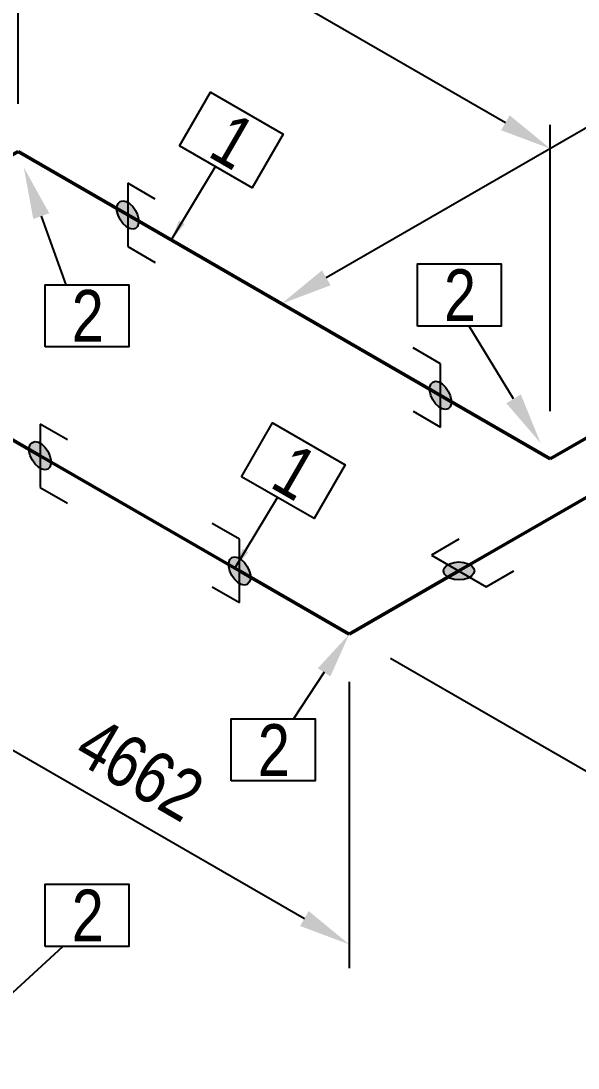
# Model space of a CAD drawing. Header units: millimetres. Extents: x 0 to 594, y 0 to 420.
# Drawn here: x 194.8 to 221.8, y 223.3 to 273.9 of the extents above; entities that cross this region are included whole.
import ezdxf
from ezdxf import colors
from ezdxf.entities.mleader import LeaderData, LeaderLine
from ezdxf.enums import TextEntityAlignment as Align
from ezdxf.math import Vec2, Vec3

# ---------------------------------------------------------------- set-up
doc = ezdxf.new("R2010")
doc.units = ezdxf.units.MM
doc.header["$LTSCALE"] = 0.25
for name, color, linetype in [('용접', 1, 'Continuous'), ('주석', 7, 'Continuous'), ('치수', 1, 'Continuous')]:
    doc.layers.add(name, color=color, linetype=linetype)
doc.layers.add('파이프 작은 보어', color=30, linetype='Continuous', lineweight=50)
doc.styles.add('AdskIsoAnnotation', font='arial.ttf', dxfattribs={"width": 0.8, "height": 1})
doc.styles.add('AdskIsoMetric', font='arial.ttf', dxfattribs={"width": 0.8, "height": 2.5})
doc.styles.add('AdskIsoMetric-30', font='arial.ttf', dxfattribs={"width": 0.8, "height": 2.5})
doc.styles.add('AdskIsoMetric30', font='arial.ttf', dxfattribs={"width": 0.8, "oblique": 30, "height": 2.5})
doc.styles.get("Standard").update_dxf_attribs({"font": 'arial.ttf'})
doc.dimstyles.new('AdskIsoMetric', dxfattribs={"dimtxt": 2.5, "dimasz": 2.5, "dimexe": 1, "dimexo": 2, "dimgap": 0.8, "dimtad": 1, "dimdec": 0, "dimrnd": 1, "dimzin": 0, "dimdsep": 46, "dimtxsty": 'AdskIsoMetric', "dimcen": 0, "dimclrt": 7, "dimadec": 0, "dimazin": 0, "dimtfac": 1, "dimtdec": 0, "dimtmove": 1, "dimatfit": 3, "dimfxl": 0, "dimfrac": 2, "dimtolj": 1, "dimtzin": 0, "dimarcsym": 0})

# ---------------------------------------------------------------- blocks, each defined once
blk = doc.blocks.new('*D73')
at = {"layer": 'Defpoints', "color": 0}
for p in [(230.483, 255.659), (243.474, 248.159), (210.7, 244.237)]:
    blk.add_point(p, dxfattribs=at)
at = {"layer": '치수', "color": 0, "lineweight": -2}
for p, q in [((225.856, 237.987), (241.309, 246.909)), ((212.7, 243.082), (224.691, 236.16))]:
    blk.add_line(p, q, dxfattribs=at)
at = {"layer": '치수', "color": 0}
for points in [[(241.1, 247.27), (241.517, 246.548), (243.474, 248.159)], [(225.647, 238.348), (226.064, 237.626), (223.691, 236.737)]]:
    blk.add_solid(points, dxfattribs=at)
at = {"layer": '치수', "color": 7, "insert": (231.316, 243.756), "char_height": 2.5, "attachment_point": 5, "rotation": 30, "style": 'AdskIsoMetric-30'}
blk.add_mtext('\\A1;4024', dxfattribs=at)
blk = doc.blocks.new('*D74')
at = {"layer": 'Defpoints', "color": 0}
for p in [(190.45, 255.929), (210.7, 244.237), (210.7, 229.237)]:
    blk.add_point(p, dxfattribs=at)
at = {"layer": '치수', "color": 0, "lineweight": -2}
for p, q in [((210.7, 241.928), (210.7, 228.082)), ((192.615, 239.679), (208.535, 230.487))]:
    blk.add_line(p, q, dxfattribs=at)
at = {"layer": '치수', "color": 0}
for points in [[(192.823, 240.04), (192.406, 239.318), (190.45, 240.929)], [(208.743, 230.848), (208.327, 230.126), (210.7, 229.237)]]:
    blk.add_solid(points, dxfattribs=at)
at = {"layer": '치수', "color": 7, "insert": (200.575, 237.7), "char_height": 2.5, "attachment_point": 5, "rotation": 330, "style": 'AdskIsoMetric-30'}
blk.add_mtext('\\A1;4662', dxfattribs=at)
blk = doc.blocks.new('*D79')
at = {"layer": 'Defpoints', "color": 0}
for p in [(194.689, 282.575), (194.689, 267.575), (220.417, 252.721)]:
    blk.add_point(p, dxfattribs=at)
at = {"layer": '치수', "color": 0, "lineweight": -2}
for p, q in [((194.689, 269.885), (194.689, 283.73)), ((218.252, 268.971), (196.854, 281.325)), ((220.417, 255.031), (220.417, 268.876))]:
    blk.add_line(p, q, dxfattribs=at)
at = {"layer": '치수', "color": 0}
for points in [[(197.063, 281.686), (196.646, 280.964), (194.689, 282.575)], [(218.46, 269.332), (218.044, 268.611), (220.417, 267.721)]]:
    blk.add_solid(points, dxfattribs=at)
at = {"layer": '치수', "color": 7, "insert": (207.553, 277.765), "char_height": 2.5, "attachment_point": 5, "rotation": 330, "style": 'AdskIsoMetric-30'}
blk.add_mtext('\\A1;1455', dxfattribs=at)
blk = doc.blocks.new('*D80')
at = {"layer": 'Defpoints', "color": 0}
for p in [(248.712, 269.058), (207.427, 260.221), (220.417, 252.721)]:
    blk.add_point(p, dxfattribs=at)
at = {"layer": '치수', "color": 0, "lineweight": -2}
blk.add_line((233.557, 275.308), (209.592, 261.471), dxfattribs=at)
at = {"layer": '치수', "color": 0}
for points in [[(233.348, 275.669), (233.765, 274.947), (235.722, 276.558)], [(209.383, 261.832), (209.8, 261.111), (207.427, 260.221)]]:
    blk.add_solid(points, dxfattribs=at)
at = {"layer": '치수', "color": 7, "insert": (225.027, 273), "char_height": 2.5, "attachment_point": 5, "rotation": 30, "style": 'AdskIsoMetric-30'}
blk.add_mtext('\\A1;4792', dxfattribs=at)
blk = doc.blocks.new('*D82')
at = {"layer": 'Defpoints', "color": 0}
for p in [(220.417, 285.394), (261.703, 276.558), (248.712, 269.058)]:
    blk.add_point(p, dxfattribs=at)
at = {"layer": '치수', "color": 0, "lineweight": -2}
for p, q in [((235.572, 291.644), (259.538, 277.808)), ((250.712, 270.212), (262.703, 277.135))]:
    blk.add_line(p, q, dxfattribs=at)
at = {"layer": '치수', "color": 0}
for points in [[(235.781, 292.005), (235.364, 291.283), (233.407, 292.894)], [(259.746, 278.169), (259.329, 277.447), (261.703, 276.558)]]:
    blk.add_solid(points, dxfattribs=at)
at = {"layer": '치수', "color": 7, "insert": (252.022, 284.765), "char_height": 2.5, "attachment_point": 5, "rotation": 330, "style": 'AdskIsoMetric30'}
blk.add_mtext('\\A1;894', dxfattribs=at)
blk = doc.blocks.new('엘보우-8-Iso2DSkew90')
at = {"color": 0, "linetype": 'ByBlock', "lineweight": -2, "extrusion": (0, 0.816497, 0.57735)}
for p, q in [((-5.303, 3.062), (0, 0)), ((0, 0), (5.303, 3.062)), ((0, 0), (0, 0))]:
    blk.add_line(p, q, dxfattribs=at)
blk = doc.blocks.new('엘보우-3-Iso2DSkew0')
at = {"color": 0, "linetype": 'ByBlock', "lineweight": -2, "extrusion": (0.707107, 0.408248, -0.57735)}
for p, q in [((0, 0), (5.303, -3.062)), ((0, 0), (0, 0)), ((0, -6.124), (0, 0))]:
    blk.add_line(p, q, dxfattribs=at)
blk = doc.blocks.new('엘보우-14-Iso2DSkew90')
at = {"color": 0, "linetype": 'ByBlock', "lineweight": -2, "extrusion": (1.96191e-10, -0.816497, -0.57735)}
for p, q in [((-5.303, -3.062), (0, 0)), ((0, 0), (5.303, -3.062)), ((0, 0), (0, 0))]:
    blk.add_line(p, q, dxfattribs=at)
blk = doc.blocks.new('엘보우-15-Iso2DSkew90')
at = {"color": 0, "linetype": 'ByBlock', "lineweight": -2, "extrusion": (0, 0.816497, 0.57735)}
for p, q in [((-5.303, 3.062), (0, 0)), ((0, 0), (5.303, 3.062)), ((0, 0), (0, 0))]:
    blk.add_line(p, q, dxfattribs=at)
blk = doc.blocks.new('SocketWeld-1-IsoRight')
blk.add_hatch(color=256).paths.add_polyline_path([(0.0055, 0.0371), (0.0057, 0.0369), (0.006, 0.0367), (0.0062, 0.0365), (0.0064, 0.0363), (0.0066, 0.0361), (0.0068, 0.0359), (0.007, 0.0357), (0.0072, 0.0355), (0.0075, 0.0353), (0.0077, 0.0351), (0.0079, 0.0349), (0.0081, 0.0347), (0.0083, 0.0345), (0.0085, 0.0343), (0.0088, 0.0341), (0.009, 0.0339), (0.0092, 0.0337), (0.0094, 0.0334), (0.0096, 0.0332), (0.0098, 0.033), (0.01, 0.0328), (0.0103, 0.0326), (0.0105, 0.0324), (0.0107, 0.0322), (0.0109, 0.032), (0.0111, 0.0318), (0.0113, 0.0316), (0.0115, 0.0314), (0.0118, 0.0312), (0.012, 0.031), (0.0122, 0.0308), (0.0124, 0.0306), (0.0126, 0.0304), (0.0128, 0.0302), (0.013, 0.03), (0.0133, 0.0298), (0.0135, 0.0296), (0.0137, 0.0294), (0.0139, 0.0292), (0.0141, 0.0289), (0.0143, 0.0287), (0.0145, 0.0285), (0.0148, 0.0283), (0.015, 0.0281), (0.0152, 0.0279), (0.0154, 0.0277), (0.0156, 0.0275), (0.0158, 0.0273), (0.0161, 0.0271), (0.0161, 0.0271), (0.0162, 0.0268), (0.0164, 0.0266), (0.0166, 0.0263), (0.0168, 0.0261), (0.017, 0.0258), (0.0171, 0.0256), (0.0173, 0.0253), (0.0175, 0.025), (0.0177, 0.0248), (0.0179, 0.0245), (0.0181, 0.0243), (0.0182, 0.024), (0.0184, 0.0237), (0.0186, 0.0235), (0.0188, 0.0232), (0.019, 0.023), (0.0192, 0.0227), (0.0193, 0.0225), (0.0195, 0.0222), (0.0197, 0.0219), (0.0199, 0.0217), (0.0201, 0.0214), (0.0203, 0.0212), (0.0204, 0.0209), (0.0206, 0.0206), (0.0208, 0.0204), (0.021, 0.0201), (0.0212, 0.0199), (0.0213, 0.0196), (0.0215, 0.0193), (0.0217, 0.0191), (0.0219, 0.0188), (0.0221, 0.0186), (0.0223, 0.0183), (0.0224, 0.0181), (0.0226, 0.0178), (0.0228, 0.0175), (0.023, 0.0173), (0.0232, 0.017), (0.0234, 0.0168), (0.0235, 0.0165), (0.0237, 0.0162), (0.0239, 0.016), (0.0241, 0.0157), (0.0243, 0.0155), (0.0245, 0.0152), (0.0246, 0.015), (0.0248, 0.0147), (0.025, 0.0144), (0.025, 0.0144), (0.0251, 0.0141), (0.0253, 0.0139), (0.0254, 0.0136), (0.0255, 0.0133), (0.0257, 0.013), (0.0258, 0.0127), (0.0259, 0.0124), (0.0261, 0.0121), (0.0262, 0.0118), (0.0263, 0.0116), (0.0265, 0.0113), (0.0266, 0.011), (0.0267, 0.0107), (0.0269, 0.0104), (0.027, 0.0101), (0.0271, 0.0098), (0.0273, 0.0095), (0.0274, 0.0093), (0.0275, 0.009), (0.0277, 0.0087), (0.0278, 0.0084), (0.0279, 0.0081), (0.0281, 0.0078), (0.0282, 0.0075), (0.0283, 0.0072), (0.0284, 0.007), (0.0286, 0.0067), (0.0287, 0.0064), (0.0288, 0.0061), (0.029, 0.0058), (0.0291, 0.0055), (0.0292, 0.0052), (0.0294, 0.0049), (0.0295, 0.0047), (0.0296, 0.0044), (0.0298, 0.0041), (0.0299, 0.0038), (0.03, 0.0035), (0.0302, 0.0032), (0.0303, 0.0029), (0.0304, 0.0026), (0.0306, 0.0024), (0.0307, 0.0021), (0.0308, 0.0018), (0.031, 0.0015), (0.0311, 0.0012), (0.0312, 0.0009), (0.0314, 0.0006), (0.0315, 0.0003), (0.0315, 0.0003), (0.0316, 0.0001), (0.0316, -0.0002), (0.0317, -0.0005), (0.0318, -0.0008), (0.0319, -0.0011), (0.0319, -0.0014), (0.032, -0.0017), (0.0321, -0.002), (0.0321, -0.0022), (0.0322, -0.0025), (0.0323, -0.0028), (0.0323, -0.0031), (0.0324, -0.0034), (0.0325, -0.0037), (0.0325, -0.004), (0.0326, -0.0043), (0.0327, -0.0046), (0.0328, -0.0048), (0.0328, -0.0051), (0.0329, -0.0054), (0.033, -0.0057), (0.033, -0.006), (0.0331, -0.0063), (0.0332, -0.0066), (0.0332, -0.0069), (0.0333, -0.0071), (0.0334, -0.0074), (0.0335, -0.0077), (0.0335, -0.008), (0.0336, -0.0083), (0.0337, -0.0086), (0.0337, -0.0089), (0.0338, -0.0092), (0.0339, -0.0095), (0.0339, -0.0097), (0.034, -0.01), (0.0341, -0.0103), (0.0342, -0.0106), (0.0342, -0.0109), (0.0343, -0.0112), (0.0344, -0.0115), (0.0344, -0.0118), (0.0345, -0.012), (0.0346, -0.0123), (0.0346, -0.0126), (0.0347, -0.0129), (0.0348, -0.0132), (0.0349, -0.0135), (0.0349, -0.0138), (0.0349, -0.0138), (0.0349, -0.014), (0.0349, -0.0143), (0.0349, -0.0146), (0.0349, -0.0148), (0.0349, -0.0151), (0.0349, -0.0153), (0.0349, -0.0156), (0.0349, -0.0159), (0.0349, -0.0161), (0.0349, -0.0164), (0.0349, -0.0166), (0.0349, -0.0169), (0.0349, -0.0172), (0.0349, -0.0174), (0.0349, -0.0177), (0.0349, -0.0179), (0.0349, -0.0182), (0.0349, -0.0185), (0.0349, -0.0187), (0.0349, -0.019), (0.0349, -0.0192), (0.0349, -0.0195), (0.0349, -0.0198), (0.0349, -0.02), (0.0349, -0.0203), (0.0349, -0.0206), (0.0349, -0.0208), (0.0349, -0.0211), (0.0349, -0.0213), (0.0349, -0.0216), (0.0349, -0.0219), (0.0349, -0.0221), (0.0349, -0.0224), (0.0349, -0.0226), (0.0349, -0.0229), (0.0349, -0.0232), (0.0349, -0.0234), (0.0349, -0.0237), (0.0349, -0.0239), (0.0349, -0.0242), (0.0349, -0.0245), (0.0349, -0.0247), (0.0349, -0.025), (0.0349, -0.0252), (0.0349, -0.0255), (0.0349, -0.0258), (0.0349, -0.026), (0.0349, -0.0263), (0.0349, -0.0265), (0.0349, -0.0265), (0.0349, -0.0268), (0.0348, -0.027), (0.0347, -0.0272), (0.0346, -0.0274), (0.0346, -0.0276), (0.0345, -0.0278), (0.0344, -0.028), (0.0344, -0.0282), (0.0343, -0.0284), (0.0342, -0.0286), (0.0342, -0.0288), (0.0341, -0.029), (0.034, -0.0292), (0.0339, -0.0295), (0.0339, -0.0297), (0.0338, -0.0299), (0.0337, -0.0301), (0.0337, -0.0303), (0.0336, -0.0305), (0.0335, -0.0307), (0.0335, -0.0309), (0.0334, -0.0311), (0.0333, -0.0313), (0.0332, -0.0315), (0.0332, -0.0317), (0.0331, -0.0319), (0.033, -0.0322), (0.033, -0.0324), (0.0329, -0.0326), (0.0328, -0.0328), (0.0328, -0.033), (0.0327, -0.0332), (0.0326, -0.0334), (0.0325, -0.0336), (0.0325, -0.0338), (0.0324, -0.034), (0.0323, -0.0342), (0.0323, -0.0344), (0.0322, -0.0346), (0.0321, -0.0349), (0.0321, -0.0351), (0.032, -0.0353), (0.0319, -0.0355), (0.0319, -0.0357), (0.0318, -0.0359), (0.0317, -0.0361), (0.0316, -0.0363), (0.0316, -0.0365), (0.0315, -0.0367), (0.0315, -0.0367), (0.0314, -0.0369), (0.0312, -0.037), (0.0311, -0.0371), (0.031, -0.0373), (0.0308, -0.0374), (0.0307, -0.0375), (0.0306, -0.0377), (0.0304, -0.0378), (0.0303, -0.0379), (0.0302, -0.0381), (0.03, -0.0382), (0.0299, -0.0383), (0.0298, -0.0385), (0.0296, -0.0386), (0.0295, -0.0387), (0.0294, -0.0389), (0.0292, -0.039), (0.0291, -0.0391), (0.029, -0.0393), (0.0288, -0.0394), (0.0287, -0.0395), (0.0286, -0.0397), (0.0284, -0.0398), (0.0283, -0.0399), (0.0282, -0.0401), (0.0281, -0.0402), (0.0279, -0.0403), (0.0278, -0.0405), (0.0277, -0.0406), (0.0275, -0.0408), (0.0274, -0.0409), (0.0273, -0.041), (0.0271, -0.0412), (0.027, -0.0413), (0.0269, -0.0414), (0.0267, -0.0416), (0.0266, -0.0417), (0.0265, -0.0418), (0.0263, -0.042), (0.0262, -0.0421), (0.0261, -0.0422), (0.0259, -0.0424), (0.0258, -0.0425), (0.0257, -0.0426), (0.0255, -0.0428), (0.0254, -0.0429), (0.0253, -0.043), (0.0251, -0.0432), (0.025, -0.0433), (0.025, -0.0433), (0.0248, -0.0433), (0.0246, -0.0434), (0.0245, -0.0434), (0.0243, -0.0435), (0.0241, -0.0435), (0.0239, -0.0436), (0.0237, -0.0436), (0.0235, -0.0437), (0.0234, -0.0437), (0.0232, -0.0438), (0.023, -0.0438), (0.0228, -0.0439), (0.0226, -0.0439), (0.0224, -0.044), (0.0223, -0.044), (0.0221, -0.0441), (0.0219, -0.0441), (0.0217, -0.0442), (0.0215, -0.0442), (0.0213, -0.0443), (0.0212, -0.0443), (0.021, -0.0444), (0.0208, -0.0444), (0.0206, -0.0444), (0.0204, -0.0445), (0.0203, -0.0445), (0.0201, -0.0446), (0.0199, -0.0446), (0.0197, -0.0447), (0.0195, -0.0447), (0.0193, -0.0448), (0.0192, -0.0448), (0.019, -0.0449), (0.0188, -0.0449), (0.0186, -0.045), (0.0184, -0.045), (0.0182, -0.0451), (0.0181, -0.0451), (0.0179, -0.0452), (0.0177, -0.0452), (0.0175, -0.0453), (0.0173, -0.0453), (0.0171, -0.0454), (0.017, -0.0454), (0.0168, -0.0455), (0.0166, -0.0455), (0.0164, -0.0455), (0.0162, -0.0456), (0.0161, -0.0456), (0.0161, -0.0456), (0.0158, -0.0456), (0.0156, -0.0456), (0.0154, -0.0455), (0.0152, -0.0455), (0.015, -0.0454), (0.0148, -0.0454), (0.0145, -0.0453), (0.0143, -0.0453), (0.0141, -0.0453), (0.0139, -0.0452), (0.0137, -0.0452), (0.0135, -0.0451), (0.0133, -0.0451), (0.013, -0.045), (0.0128, -0.045), (0.0126, -0.0449), (0.0124, -0.0449), (0.0122, -0.0449), (0.012, -0.0448), (0.0118, -0.0448), (0.0115, -0.0447), (0.0113, -0.0447), (0.0111, -0.0446), (0.0109, -0.0446), (0.0107, -0.0446), (0.0105, -0.0445), (0.0103, -0.0445), (0.01, -0.0444), (0.0098, -0.0444), (0.0096, -0.0443), (0.0094, -0.0443), (0.0092, -0.0443), (0.009, -0.0442), (0.0088, -0.0442), (0.0085, -0.0441), (0.0083, -0.0441), (0.0081, -0.044), (0.0079, -0.044), (0.0077, -0.0439), (0.0075, -0.0439), (0.0072, -0.0439), (0.007, -0.0438), (0.0068, -0.0438), (0.0066, -0.0437), (0.0064, -0.0437), (0.0062, -0.0436), (0.006, -0.0436), (0.0057, -0.0436), (0.0055, -0.0435), (0.0055, -0.0435), (0.0053, -0.0434), (0.0051, -0.0433), (0.0049, -0.0431), (0.0046, -0.043), (0.0044, -0.0429), (0.0042, -0.0427), (0.004, -0.0426), (0.0037, -0.0425), (0.0035, -0.0423), (0.0033, -0.0422), (0.003, -0.0421), (0.0028, -0.042), (0.0026, -0.0418), (0.0024, -0.0417), (0.0021, -0.0416), (0.0019, -0.0414), (0.0017, -0.0413), (0.0015, -0.0412), (0.0012, -0.041), (0.001, -0.0409), (0.0008, -0.0408), (0.0006, -0.0406), (0.0003, -0.0405), (0.0001, -0.0404), (-0.0001, -0.0403), (-0.0003, -0.0401), (-0.0006, -0.04), (-0.0008, -0.0399), (-0.001, -0.0397), (-0.0012, -0.0396), (-0.0015, -0.0395), (-0.0017, -0.0393), (-0.0019, -0.0392), (-0.0021, -0.0391), (-0.0024, -0.039), (-0.0026, -0.0388), (-0.0028, -0.0387), (-0.003, -0.0386), (-0.0033, -0.0384), (-0.0035, -0.0383), (-0.0037, -0.0382), (-0.004, -0.038), (-0.0042, -0.0379), (-0.0044, -0.0378), (-0.0046, -0.0377), (-0.0049, -0.0375), (-0.0051, -0.0374), (-0.0053, -0.0373), (-0.0055, -0.0371), (-0.0055, -0.0371), (-0.0057, -0.0369), (-0.006, -0.0367), (-0.0062, -0.0365), (-0.0064, -0.0363), (-0.0066, -0.0361), (-0.0068, -0.0359), (-0.007, -0.0357), (-0.0072, -0.0355), (-0.0075, -0.0353), (-0.0077, -0.0351), (-0.0079, -0.0349), (-0.0081, -0.0347), (-0.0083, -0.0345), (-0.0085, -0.0343), (-0.0088, -0.0341), (-0.009, -0.0339), (-0.0092, -0.0337), (-0.0094, -0.0334), (-0.0096, -0.0332), (-0.0098, -0.033), (-0.01, -0.0328), (-0.0103, -0.0326), (-0.0105, -0.0324), (-0.0107, -0.0322), (-0.0109, -0.032), (-0.0111, -0.0318), (-0.0113, -0.0316), (-0.0115, -0.0314), (-0.0118, -0.0312), (-0.012, -0.031), (-0.0122, -0.0308), (-0.0124, -0.0306), (-0.0126, -0.0304), (-0.0128, -0.0302), (-0.013, -0.03), (-0.0133, -0.0298), (-0.0135, -0.0296), (-0.0137, -0.0294), (-0.0139, -0.0292), (-0.0141, -0.0289), (-0.0143, -0.0287), (-0.0145, -0.0285), (-0.0148, -0.0283), (-0.015, -0.0281), (-0.0152, -0.0279), (-0.0154, -0.0277), (-0.0156, -0.0275), (-0.0158, -0.0273), (-0.0161, -0.0271), (-0.0161, -0.0271), (-0.0162, -0.0268), (-0.0164, -0.0266), (-0.0166, -0.0263), (-0.0168, -0.0261), (-0.017, -0.0258), (-0.0171, -0.0256), (-0.0173, -0.0253), (-0.0175, -0.025), (-0.0177, -0.0248), (-0.0179, -0.0245), (-0.0181, -0.0243), (-0.0182, -0.024), (-0.0184, -0.0237), (-0.0186, -0.0235), (-0.0188, -0.0232), (-0.019, -0.023), (-0.0192, -0.0227), (-0.0193, -0.0225), (-0.0195, -0.0222), (-0.0197, -0.0219), (-0.0199, -0.0217), (-0.0201, -0.0214), (-0.0203, -0.0212), (-0.0204, -0.0209), (-0.0206, -0.0206), (-0.0208, -0.0204), (-0.021, -0.0201), (-0.0212, -0.0199), (-0.0213, -0.0196), (-0.0215, -0.0193), (-0.0217, -0.0191), (-0.0219, -0.0188), (-0.0221, -0.0186), (-0.0223, -0.0183), (-0.0224, -0.0181), (-0.0226, -0.0178), (-0.0228, -0.0175), (-0.023, -0.0173), (-0.0232, -0.017), (-0.0234, -0.0168), (-0.0235, -0.0165), (-0.0237, -0.0162), (-0.0239, -0.016), (-0.0241, -0.0157), (-0.0243, -0.0155), (-0.0245, -0.0152), (-0.0246, -0.015), (-0.0248, -0.0147), (-0.025, -0.0144), (-0.025, -0.0144), (-0.0251, -0.0141), (-0.0253, -0.0139), (-0.0254, -0.0136), (-0.0255, -0.0133), (-0.0257, -0.013), (-0.0258, -0.0127), (-0.0259, -0.0124), (-0.0261, -0.0121), (-0.0262, -0.0118), (-0.0263, -0.0116), (-0.0265, -0.0113), (-0.0266, -0.011), (-0.0267, -0.0107), (-0.0269, -0.0104), (-0.027, -0.0101), (-0.0271, -0.0098), (-0.0273, -0.0095), (-0.0274, -0.0093), (-0.0275, -0.009), (-0.0277, -0.0087), (-0.0278, -0.0084), (-0.0279, -0.0081), (-0.0281, -0.0078), (-0.0282, -0.0075), (-0.0283, -0.0072), (-0.0284, -0.007), (-0.0286, -0.0067), (-0.0287, -0.0064), (-0.0288, -0.0061), (-0.029, -0.0058), (-0.0291, -0.0055), (-0.0292, -0.0052), (-0.0294, -0.0049), (-0.0295, -0.0047), (-0.0296, -0.0044), (-0.0298, -0.0041), (-0.0299, -0.0038), (-0.03, -0.0035), (-0.0302, -0.0032), (-0.0303, -0.0029), (-0.0304, -0.0026), (-0.0306, -0.0024), (-0.0307, -0.0021), (-0.0308, -0.0018), (-0.031, -0.0015), (-0.0311, -0.0012), (-0.0312, -0.0009), (-0.0314, -0.0006), (-0.0315, -0.0003), (-0.0315, -0.0003), (-0.0316, -0.0001), (-0.0316, 0.0002), (-0.0317, 0.0005), (-0.0318, 0.0008), (-0.0319, 0.0011), (-0.0319, 0.0014), (-0.032, 0.0017), (-0.0321, 0.002), (-0.0321, 0.0022), (-0.0322, 0.0025), (-0.0323, 0.0028), (-0.0323, 0.0031), (-0.0324, 0.0034), (-0.0325, 0.0037), (-0.0325, 0.004), (-0.0326, 0.0043), (-0.0327, 0.0046), (-0.0328, 0.0048), (-0.0328, 0.0051), (-0.0329, 0.0054), (-0.033, 0.0057), (-0.033, 0.006), (-0.0331, 0.0063), (-0.0332, 0.0066), (-0.0332, 0.0069), (-0.0333, 0.0071), (-0.0334, 0.0074), (-0.0335, 0.0077), (-0.0335, 0.008), (-0.0336, 0.0083), (-0.0337, 0.0086), (-0.0337, 0.0089), (-0.0338, 0.0092), (-0.0339, 0.0095), (-0.0339, 0.0097), (-0.034, 0.01), (-0.0341, 0.0103), (-0.0342, 0.0106), (-0.0342, 0.0109), (-0.0343, 0.0112), (-0.0344, 0.0115), (-0.0344, 0.0118), (-0.0345, 0.012), (-0.0346, 0.0123), (-0.0346, 0.0126), (-0.0347, 0.0129), (-0.0348, 0.0132), (-0.0349, 0.0135), (-0.0349, 0.0138), (-0.0349, 0.0138), (-0.0349, 0.014), (-0.0349, 0.0143), (-0.0349, 0.0146), (-0.0349, 0.0148), (-0.0349, 0.0151), (-0.0349, 0.0153), (-0.0349, 0.0156), (-0.0349, 0.0159), (-0.0349, 0.0161), (-0.0349, 0.0164), (-0.0349, 0.0166), (-0.0349, 0.0169), (-0.0349, 0.0172), (-0.0349, 0.0174), (-0.0349, 0.0177), (-0.0349, 0.0179), (-0.0349, 0.0182), (-0.0349, 0.0185), (-0.0349, 0.0187), (-0.0349, 0.019), (-0.0349, 0.0192), (-0.0349, 0.0195), (-0.0349, 0.0198), (-0.0349, 0.02), (-0.0349, 0.0203), (-0.0349, 0.0206), (-0.0349, 0.0208), (-0.0349, 0.0211), (-0.0349, 0.0213), (-0.0349, 0.0216), (-0.0349, 0.0219), (-0.0349, 0.0221), (-0.0349, 0.0224), (-0.0349, 0.0226), (-0.0349, 0.0229), (-0.0349, 0.0232), (-0.0349, 0.0234), (-0.0349, 0.0237), (-0.0349, 0.0239), (-0.0349, 0.0242), (-0.0349, 0.0245), (-0.0349, 0.0247), (-0.0349, 0.025), (-0.0349, 0.0252), (-0.0349, 0.0255), (-0.0349, 0.0258), (-0.0349, 0.026), (-0.0349, 0.0263), (-0.0349, 0.0265), (-0.0349, 0.0265), (-0.0349, 0.0268), (-0.0348, 0.027), (-0.0347, 0.0272), (-0.0346, 0.0274), (-0.0346, 0.0276), (-0.0345, 0.0278), (-0.0344, 0.028), (-0.0344, 0.0282), (-0.0343, 0.0284), (-0.0342, 0.0286), (-0.0342, 0.0288), (-0.0341, 0.029), (-0.034, 0.0292), (-0.0339, 0.0295), (-0.0339, 0.0297), (-0.0338, 0.0299), (-0.0337, 0.0301), (-0.0337, 0.0303), (-0.0336, 0.0305), (-0.0335, 0.0307), (-0.0335, 0.0309), (-0.0334, 0.0311), (-0.0333, 0.0313), (-0.0332, 0.0315), (-0.0332, 0.0317), (-0.0331, 0.0319), (-0.033, 0.0322), (-0.033, 0.0324), (-0.0329, 0.0326), (-0.0328, 0.0328), (-0.0328, 0.033), (-0.0327, 0.0332), (-0.0326, 0.0334), (-0.0325, 0.0336), (-0.0325, 0.0338), (-0.0324, 0.034), (-0.0323, 0.0342), (-0.0323, 0.0344), (-0.0322, 0.0346), (-0.0321, 0.0349), (-0.0321, 0.0351), (-0.032, 0.0353), (-0.0319, 0.0355), (-0.0319, 0.0357), (-0.0318, 0.0359), (-0.0317, 0.0361), (-0.0316, 0.0363), (-0.0316, 0.0365), (-0.0315, 0.0367), (-0.0315, 0.0367), (-0.0314, 0.0369), (-0.0312, 0.037), (-0.0311, 0.0371), (-0.031, 0.0373), (-0.0308, 0.0374), (-0.0307, 0.0375), (-0.0306, 0.0377), (-0.0304, 0.0378), (-0.0303, 0.0379), (-0.0302, 0.0381), (-0.03, 0.0382), (-0.0299, 0.0383), (-0.0298, 0.0385), (-0.0296, 0.0386), (-0.0295, 0.0387), (-0.0294, 0.0389), (-0.0292, 0.039), (-0.0291, 0.0391), (-0.029, 0.0393), (-0.0288, 0.0394), (-0.0287, 0.0395), (-0.0286, 0.0397), (-0.0284, 0.0398), (-0.0283, 0.0399), (-0.0282, 0.0401), (-0.0281, 0.0402), (-0.0279, 0.0403), (-0.0278, 0.0405), (-0.0277, 0.0406), (-0.0275, 0.0408), (-0.0274, 0.0409), (-0.0273, 0.041), (-0.0271, 0.0412), (-0.027, 0.0413), (-0.0269, 0.0414), (-0.0267, 0.0416), (-0.0266, 0.0417), (-0.0265, 0.0418), (-0.0263, 0.042), (-0.0262, 0.0421), (-0.0261, 0.0422), (-0.0259, 0.0424), (-0.0258, 0.0425), (-0.0257, 0.0426), (-0.0255, 0.0428), (-0.0254, 0.0429), (-0.0253, 0.043), (-0.0251, 0.0432), (-0.025, 0.0433), (-0.025, 0.0433), (-0.0248, 0.0433), (-0.0246, 0.0434), (-0.0245, 0.0434), (-0.0243, 0.0435), (-0.0241, 0.0435), (-0.0239, 0.0436), (-0.0237, 0.0436), (-0.0235, 0.0437), (-0.0234, 0.0437), (-0.0232, 0.0438), (-0.023, 0.0438), (-0.0228, 0.0439), (-0.0226, 0.0439), (-0.0224, 0.044), (-0.0223, 0.044), (-0.0221, 0.0441), (-0.0219, 0.0441), (-0.0217, 0.0442), (-0.0215, 0.0442), (-0.0213, 0.0443), (-0.0212, 0.0443), (-0.021, 0.0444), (-0.0208, 0.0444), (-0.0206, 0.0444), (-0.0204, 0.0445), (-0.0203, 0.0445), (-0.0201, 0.0446), (-0.0199, 0.0446), (-0.0197, 0.0447), (-0.0195, 0.0447), (-0.0193, 0.0448), (-0.0192, 0.0448), (-0.019, 0.0449), (-0.0188, 0.0449), (-0.0186, 0.045), (-0.0184, 0.045), (-0.0182, 0.0451), (-0.0181, 0.0451), (-0.0179, 0.0452), (-0.0177, 0.0452), (-0.0175, 0.0453), (-0.0173, 0.0453), (-0.0171, 0.0454), (-0.017, 0.0454), (-0.0168, 0.0455), (-0.0166, 0.0455), (-0.0164, 0.0455), (-0.0162, 0.0456), (-0.0161, 0.0456), (-0.0161, 0.0456), (-0.0158, 0.0456), (-0.0156, 0.0456), (-0.0154, 0.0455), (-0.0152, 0.0455), (-0.015, 0.0454), (-0.0148, 0.0454), (-0.0145, 0.0453), (-0.0143, 0.0453), (-0.0141, 0.0453), (-0.0139, 0.0452), (-0.0137, 0.0452), (-0.0135, 0.0451), (-0.0133, 0.0451), (-0.013, 0.045), (-0.0128, 0.045), (-0.0126, 0.0449), (-0.0124, 0.0449), (-0.0122, 0.0449), (-0.012, 0.0448), (-0.0118, 0.0448), (-0.0115, 0.0447), (-0.0113, 0.0447), (-0.0111, 0.0446), (-0.0109, 0.0446), (-0.0107, 0.0446), (-0.0105, 0.0445), (-0.0103, 0.0445), (-0.01, 0.0444), (-0.0098, 0.0444), (-0.0096, 0.0443), (-0.0094, 0.0443), (-0.0092, 0.0443), (-0.009, 0.0442), (-0.0088, 0.0442), (-0.0085, 0.0441), (-0.0083, 0.0441), (-0.0081, 0.044), (-0.0079, 0.044), (-0.0077, 0.0439), (-0.0075, 0.0439), (-0.0072, 0.0439), (-0.007, 0.0438), (-0.0068, 0.0438), (-0.0066, 0.0437), (-0.0064, 0.0437), (-0.0062, 0.0436), (-0.006, 0.0436), (-0.0057, 0.0436), (-0.0055, 0.0435), (-0.0055, 0.0435), (-0.0053, 0.0434), (-0.0051, 0.0433), (-0.0049, 0.0431), (-0.0046, 0.043), (-0.0044, 0.0429), (-0.0042, 0.0427), (-0.004, 0.0426), (-0.0037, 0.0425), (-0.0035, 0.0423), (-0.0033, 0.0422), (-0.003, 0.0421), (-0.0028, 0.042), (-0.0026, 0.0418), (-0.0024, 0.0417), (-0.0021, 0.0416), (-0.0019, 0.0414), (-0.0017, 0.0413), (-0.0015, 0.0412), (-0.0012, 0.041), (-0.001, 0.0409), (-0.0008, 0.0408), (-0.0006, 0.0406), (-0.0003, 0.0405), (-0.0001, 0.0404), (0.0001, 0.0403), (0.0003, 0.0401), (0.0006, 0.04), (0.0008, 0.0399), (0.001, 0.0397), (0.0012, 0.0396), (0.0015, 0.0395), (0.0017, 0.0393), (0.0019, 0.0392), (0.0021, 0.0391), (0.0024, 0.039), (0.0026, 0.0388), (0.0028, 0.0387), (0.003, 0.0386), (0.0033, 0.0384), (0.0035, 0.0383), (0.0037, 0.0382), (0.004, 0.038), (0.0042, 0.0379), (0.0044, 0.0378), (0.0046, 0.0377), (0.0049, 0.0375), (0.0051, 0.0374), (0.0053, 0.0373)], flags=0)
at = {"color": 0, "linetype": 'ByBlock', "lineweight": -2, "extrusion": (0.707107, 0.408248, -0.57735)}
for p, q in [((0, 0.1021), (-0.0884, 0.1531)), ((0, -0.1021), (0, 0.1021)), ((-0.0349, 0.0265), (-0.0315, 0.0367)), ((-0.0315, 0.0367), (-0.025, 0.0433)), ((-0.025, 0.0433), (-0.0161, 0.0456)), ((-0.0161, 0.0456), (-0.0055, 0.0435)), ((-0.0055, 0.0435), (0.0055, 0.0371)), ((0.0055, 0.0371), (0.0161, 0.0271)), ((-0.0349, 0.0138), (-0.0349, 0.0265)), ((-0.0315, -0.0003), (-0.0349, 0.0138)), ((0.0161, 0.0271), (0.025, 0.0144)), ((0.025, 0.0144), (0.0315, 0.0003)), ((0.0315, 0.0003), (0.0349, -0.0138)), ((-0.025, -0.0144), (-0.0315, -0.0003)), ((-0.0161, -0.0271), (-0.025, -0.0144)), ((-0.0055, -0.0371), (-0.0161, -0.0271)), ((0.0349, -0.0265), (0.0315, -0.0367)), ((0.0349, -0.0138), (0.0349, -0.0265)), ((-0.0884, -0.051), (0, -0.1021)), ((0.0055, -0.0435), (-0.0055, -0.0371)), ((0.0161, -0.0456), (0.0055, -0.0435)), ((0.025, -0.0433), (0.0161, -0.0456)), ((0.0315, -0.0367), (0.025, -0.0433))]:
    blk.add_line(p, q, dxfattribs=at)
blk = doc.blocks.new('AnnoRect')
at = {"color": 0, "linetype": 'ByBlock', "lineweight": -2}
blk.add_wipeout([(-0.81, -0.6), (-0.81, 0.6), (0.81, 0.6), (0.81, -0.6)], dxfattribs=at)
blk.add_lwpolyline([(-0.81, -0.6), (-0.81, 0.6), (0.81, 0.6), (0.81, -0.6)], close=True, dxfattribs=at)
at = {"color": 0, "linetype": 'ByBlock', "lineweight": -2, "style": 'AdskIsoAnnotation', "width": 0.8}
blk.add_attdef('XX', text='', height=1, dxfattribs=at).set_placement((0, 0), align=Align.MIDDLE_CENTER)

msp = doc.modelspace()

# ---------------------------------------------------------------- linework, layer by layer
at = {"layer": '파이프 작은 보어'}
for points in [[(199.9927, 264.5135), (215.1137, 255.7833)], [(195.7528, 252.8669), (205.3969, 247.2989)], [(216.0035, 247.2989), (225.18, 252.597)]]:
    msp.add_lwpolyline(points, dxfattribs=at)

# ---------------------------------------------------------------- block references
at = {"layer": '용접', "xscale": 15, "yscale": 15, "zscale": 15}
for p, rotation in [((199.9927, 264.5135), 180.0000000033936), ((195.7528, 252.8669), 180.0000000015001), ((216.0035, 247.2989), 239.9999999994838)]:
    msp.add_blockref('SocketWeld-1-IsoRight', p, dxfattribs=dict(at, rotation=rotation))
for p in [(215.1137, 255.7833), (205.3969, 247.2989)]:
    msp.add_blockref('SocketWeld-1-IsoRight', p, dxfattribs=at)
at = {"layer": '파이프 작은 보어'}
for name, p in [('엘보우-14-Iso2DSkew90', (194.6894, 267.5753)), ('엘보우-3-Iso2DSkew0', (190.4495, 255.9288)), ('엘보우-15-Iso2DSkew90', (220.417, 252.7215)), ('엘보우-8-Iso2DSkew90', (210.7002, 244.2371))]:
    msp.add_blockref(name, p, dxfattribs=at)

# ---------------------------------------------------------------- dimensions: what is measured, and where the dimension line sits
at = {"layer": '치수'}
for base, p1, p2, angle, text, override, picture, middle in [((261.7026, 276.5577), (220.417, 285.394), (248.7123, 269.0577), 330, '894', {"dimtad": 0, "dimlfac": 27.372765, "dimtxsty": 'AdskIsoMetric30', "dimse1": 1, "dimse2": 0, "dimsd1": 0, "dimsd2": 0, "dimtmove": 1}, '*D82', (252.0219, 284.7648)), ((194.6894, 282.5753), (220.417, 252.7215), (194.6894, 267.5753), 150, '1455', {"dimtad": 0, "dimlfac": 48.973374, "dimtxsty": 'AdskIsoMetric-30', "dimse1": 0, "dimse2": 0, "dimsd1": 0, "dimsd2": 0, "dimtmove": 1}, '*D79', (207.5532, 277.7653)), ((207.4267, 260.2215), (248.7123, 269.0577), (220.417, 252.7215), 210, '4792', {"dimtad": 0, "dimlfac": 146.671543, "dimtxsty": 'AdskIsoMetric-30', "dimse1": 1, "dimse2": 1, "dimsd1": 0, "dimsd2": 0, "dimtmove": 1}, '*D80', (225.0272, 273)), ((210.7002, 229.2371), (190.4495, 255.9288), (210.7002, 244.2371), 330, '4662', {"dimtad": 0, "dimlfac": 199.380972, "dimtxsty": 'AdskIsoMetric-30', "dimse1": 1, "dimse2": 0, "dimsd1": 0, "dimsd2": 0, "dimtmove": 1}, '*D74', (200.5749, 237.6998)), ((243.4736, 248.1588), (210.7002, 244.2371), (230.4833, 255.6588), 30, '4024', {"dimtad": 0, "dimlfac": 176.140967, "dimtxsty": 'AdskIsoMetric-30', "dimse1": 0, "dimse2": 1, "dimsd1": 0, "dimsd2": 0, "dimtmove": 1}, '*D73', (231.3158, 243.7564))]:
    dim = msp.add_linear_dim(base=base, p1=p1, p2=p2, angle=angle, text=text, dimstyle='AdskIsoMetric', override=override, dxfattribs=at)
    dim.commit()
    dim.dimension.update_dxf_attribs({"geometry": picture, "text_midpoint": middle, "dimtype": 160})

# ---------------------------------------------------------------- leaders
at = {"layer": '주석'}
ml = msp.add_multileader_mtext('Standard', dxfattribs=at)
ml.set_content('')
ml.set_leader_properties()
ml.build(insert=Vec2(0, 0))
ml.multileader.update_dxf_attribs({"dogleg_length": 0, "arrow_head_size": 2.5})
ctx = ml.context
ctx.base_point, ctx.arrow_head_size, ctx.plane_origin = Vec3(197, 261.1418), 2.5, Vec3(0, 13.1419)
notes = []
notes.append((ctx, [(0, (1, 1, 0), (197, 261.1418), (-1, 0), 0, [(0, [(194.9643, 266.8099)], 0, [])])]))
ctx.mtext, ml.multileader.dxf.content_type = None, 0
ml = msp.add_multileader_mtext('Standard', dxfattribs=at)
ml.set_content('')
ml.set_leader_properties()
ml.build(insert=Vec2(0, 0))
ml.multileader.update_dxf_attribs({"dogleg_length": 0, "arrow_head_size": 0})
ctx = ml.context
ctx.base_point, ctx.arrow_head_size, ctx.plane_origin = Vec3(204.2274, 266.8559), 0, Vec3(0, 13.1419)
notes.append((ctx, [(0, (1, 1, 0), (204.2274, 266.8559), (-1, 0), 0, [(0, [(202.0921, 263.3014)], 0, [])])]))
ctx.mtext, ml.multileader.dxf.content_type = None, 0
ml = msp.add_multileader_mtext('Standard', dxfattribs=at)
ml.set_content('')
ml.set_leader_properties()
ml.build(insert=Vec2(0, 0))
ml.multileader.update_dxf_attribs({"dogleg_length": 0, "arrow_head_size": 2.5})
ctx = ml.context
ctx.base_point, ctx.arrow_head_size, ctx.plane_origin = Vec3(216.5, 259.1419), 2.5, Vec3(0, 13.1419)
notes.append((ctx, [(0, (1, 1, 0), (216.5, 259.1419), (-1, 0), 0, [(0, [(219.95, 253.4869)], 0, [])])]))
ctx.mtext, ml.multileader.dxf.content_type = None, 0
ml = msp.add_multileader_mtext('Standard', dxfattribs=at)
ml.set_content('')
ml.set_leader_properties()
ml.build(insert=Vec2(0, 0))
ml.multileader.update_dxf_attribs({"dogleg_length": 0, "arrow_head_size": 0})
ctx = ml.context
ctx.base_point, ctx.arrow_head_size, ctx.plane_origin = Vec3(207.2268, 250.8562), 0, Vec3(0, 13.1419)
notes.append((ctx, [(0, (1, 1, 0), (207.2268, 250.8562), (-1, 0), 0, [(0, [(205.1672, 247.4315)], 0, [])])]))
ctx.mtext, ml.multileader.dxf.content_type = None, 0
ml = msp.add_multileader_mtext('Standard', dxfattribs=at)
ml.set_content('')
ml.set_leader_properties()
ml.build(insert=Vec2(0, 0))
ml.multileader.update_dxf_attribs({"dogleg_length": 0, "arrow_head_size": 2.2074})
ctx = ml.context
ctx.base_point, ctx.arrow_head_size, ctx.plane_origin = Vec3(208, 240.1418), 2.2074, Vec3(0, 13.1419)
notes.append((ctx, [(0, (1, 1, 0), (208, 240.1418), (-1, 0), 0, [(0, [(210.7002, 244.2371)], 0, [])])]))
ctx.mtext, ml.multileader.dxf.content_type = None, 0
ml = msp.add_multileader_mtext('Standard', dxfattribs=at)
ml.set_content('')
ml.set_leader_properties()
ml.build(insert=Vec2(0, 0))
ml.multileader.update_dxf_attribs({"dogleg_length": 0, "arrow_head_size": 2.5})
ctx = ml.context
ctx.base_point, ctx.arrow_head_size, ctx.plane_origin = Vec3(196.8571, 229.1419), 2.5, Vec3(0, 13.1419)
notes.append((ctx, [(0, (1, 1, 0), (196.8571, 229.1419), (-1, 0), 0, [(0, [(190.4495, 223.2563)], 0, [])])]))
ctx.mtext, ml.multileader.dxf.content_type = None, 0
for ctx, leaders in notes:
    for number, flags, end, landing, length, lines in leaders:
        leader = LeaderData()
        leader.index, (leader.has_last_leader_line, leader.has_dogleg_vector, leader.attachment_direction) = number, flags
        leader.last_leader_point, leader.dogleg_vector, leader.dogleg_length = Vec3(end), Vec3(landing), length
        for number, points, colour, breaks in lines:
            line = LeaderLine()
            line.index, line.vertices, line.color, line.breaks = number, Vec3.list(points), colors.encode_raw_color(colour), breaks
            leader.lines.append(line)
        ctx.leaders.append(leader)

# ---------------------------------------------------------------- next in the draw order: block references
ref = msp.add_blockref('AnnoRect', (205, 268.1419), dxfattribs=dict(at, xscale=2.5, yscale=2.5, zscale=2.5, rotation=330.0000000101707))
ref.add_attrib('XX_001', '1', (203.79, 267.3912), dxfattribs={"layer": '0', "color": 0, "linetype": 'ByBlock', "lineweight": -2, "height": 2.5, "rotation": 330, "style": 'AdskIsoAnnotation', "width": 0.8})
ref = msp.add_blockref('AnnoRect', (216.0238, 260.6419), dxfattribs=dict(at, xscale=2.5, yscale=2.5, zscale=2.5))
ref.add_attrib('XX_001', '2', (215.2796, 259.3867), dxfattribs={"layer": '0', "color": 0, "linetype": 'ByBlock', "lineweight": -2, "height": 2.5, "style": 'AdskIsoAnnotation', "width": 0.8})
ref = msp.add_blockref('AnnoRect', (198.0238, 259.6419), dxfattribs=dict(at, xscale=2.5, yscale=2.5, zscale=2.5))
ref.add_attrib('XX_001', '2', (197.2796, 258.3867), dxfattribs={"layer": '0', "color": 0, "linetype": 'ByBlock', "lineweight": -2, "height": 2.5, "style": 'AdskIsoAnnotation', "width": 0.8})
ref = msp.add_blockref('AnnoRect', (208, 252.1419), dxfattribs=dict(at, xscale=2.500000000000001, yscale=2.500000000000001, zscale=2.500000000000001, rotation=330.0000000045508))
ref.add_attrib('XX_001', '1', (206.79, 251.3912), dxfattribs={"layer": '0', "color": 0, "linetype": 'ByBlock', "lineweight": -2, "height": 2.5, "rotation": 330, "style": 'AdskIsoAnnotation', "width": 0.8})
ref = msp.add_blockref('AnnoRect', (207.0238, 238.6419), dxfattribs=dict(at, xscale=2.5, yscale=2.5, zscale=2.5))
ref.add_attrib('XX_001', '2', (206.2796, 237.3867), dxfattribs={"layer": '0', "color": 0, "linetype": 'ByBlock', "lineweight": -2, "height": 2.5, "style": 'AdskIsoAnnotation', "width": 0.8})
ref = msp.add_blockref('AnnoRect', (198.0238, 230.6419), dxfattribs=dict(at, xscale=2.5, yscale=2.5, zscale=2.5))
ref.add_attrib('XX_001', '2', (197.2796, 229.3867), dxfattribs={"layer": '0', "color": 0, "linetype": 'ByBlock', "lineweight": -2, "height": 2.5, "style": 'AdskIsoAnnotation', "width": 0.8})

doc.saveas('drawing.dxf')
